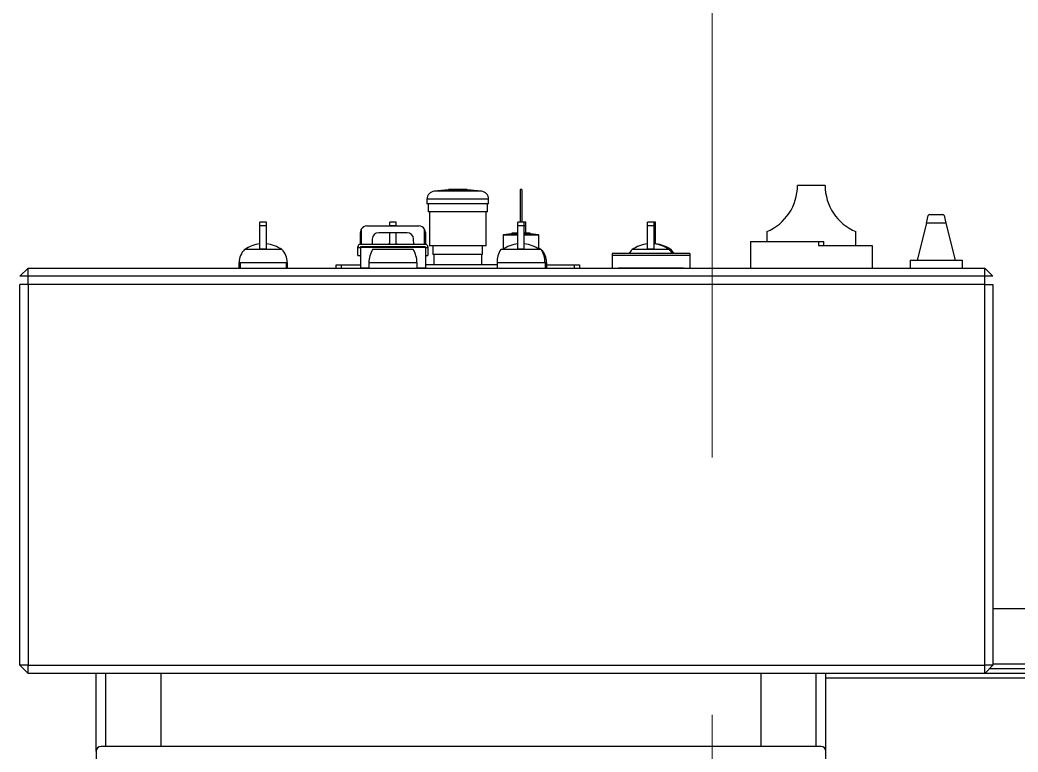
# Model space of a CAD drawing. Header units: millimetres. Extents: x 3795014 to 4300160, y 3869364 to 4016788.
# Drawn here: x 4225902.9 to 4226210.7, y 3924322.3 to 3924548.1 of the extents above; entities that cross this region are included whole.
import ezdxf

# ---------------------------------------------------------------- set-up
doc = ezdxf.new("R2010")
doc.units = ezdxf.units.MM
doc.linetypes.add('осевая2', pattern=[28.575, 19.05, -3.175, 3.175, -3.175])
doc.layers.add('линия перехода', color=7, linetype='Continuous')
doc.layers.add('оси', color=7, linetype='осевая2', lineweight=13)
doc.layers.add('основная', color=7, linetype='Continuous', lineweight=50)

msp = doc.modelspace()

# ---------------------------------------------------------------- linework, layer by layer
at = {"layer": 'линия перехода', "color": 0, "linetype": 'Continuous', "lineweight": -3}
for p, q in [((4226047.42, 3924492.78), (4226028.42, 3924492.78)), ((4226045.18, 3924495.27), (4226030.66, 3924495.27)), ((4225976.92, 3924484.73), (4225978.92, 3924484.73)), ((4226008.17, 3924483.5), (4226008.17, 3924478.86)), ((4226016.92, 3924484.73), (4226018.92, 3924484.73)), ((4226027.67, 3924478.86), (4226027.67, 3924483.5)), ((4226056.42, 3924484.73), (4226058.42, 3924484.73)), ((4226058.42, 3924484.73), (4226058.92, 3924484.73)), ((4226096.42, 3924484.73), (4226098.42, 3924484.73)), ((4226098.42, 3924484.73), (4226098.92, 3924484.73)), ((4226188.43, 3924485.43), (4226182.42, 3924485.43)), ((4226007.12, 3924477.9), (4226007.92, 3924477.9)), ((4226008.17, 3924478.06), (4226008.17, 3924478.03)), ((4226027.67, 3924478.03), (4226027.67, 3924478.06)), ((4226027.92, 3924477.9), (4226028.72, 3924477.9)), ((4225970.77, 3924473.28), (4225970.77, 3924471.53)), ((4225985.07, 3924471.53), (4225985.07, 3924473.28)), ((4226001.92, 3924472.53), (4226001.92, 3924471.53)), ((4226073.92, 3924471.53), (4226073.92, 3924472.53)), ((4226202.92, 3924349.53), (4226606.42, 3924349.53)), ((4225929.42, 3924324.03), (4225929.42, 3924346.53)), ((4226148.42, 3924324.03), (4226148.42, 3924346.53))]:
    msp.add_line(p, q, dxfattribs=at)
at = {"layer": 'оси', "ltscale": 25}
msp.add_line((4226116.32, 3929175.59), (4226116.32, 3920275.59), dxfattribs=at)
at = {"layer": 'основная', "color": 0, "linetype": 'Continuous', "lineweight": -3}
for p, q in [((4226035.05, 3924495.73), (4226030.66, 3924495.27)), ((4226040.8, 3924495.73), (4226035.05, 3924495.73)), ((4226040.77, 3924495.78), (4226035.07, 3924495.78)), ((4226035.07, 3924495.78), (4226035.07, 3924495.73)), ((4226040.77, 3924495.73), (4226040.77, 3924495.78)), ((4226045.18, 3924495.27), (4226040.8, 3924495.73)), ((4226057.17, 3924495.78), (4226057.17, 3924485.83)), ((4226057.67, 3924495.78), (4226057.17, 3924495.78)), ((4226057.67, 3924495.78), (4226057.67, 3924485.83)), ((4226151.17, 3924497.03), (4226142.67, 3924497.03)), ((4226028.42, 3924492.78), (4226028.42, 3924491.38)), ((4226047.42, 3924491.38), (4226047.42, 3924492.78)), ((4226047.42, 3924491.38), (4226028.42, 3924491.38)), ((4226028.8, 3924491.38), (4226028.8, 3924488.88)), ((4226047.05, 3924488.88), (4226047.05, 3924491.38)), ((4226047.05, 3924488.88), (4226028.8, 3924488.88)), ((4226029.17, 3924488.88), (4226029.17, 3924478.38)), ((4226046.67, 3924478.38), (4226046.67, 3924488.88)), ((4226182.42, 3924485.43), (4226183, 3924487.77)), ((4226183.34, 3924488.03), (4226187.5, 3924488.03)), ((4226187.84, 3924487.77), (4226188.43, 3924485.43)), ((4225976.92, 3924484.73), (4225976.92, 3924485.73)), ((4225978.92, 3924485.73), (4225976.92, 3924485.73)), ((4225976.92, 3924477.37), (4225976.92, 3924484.73)), ((4225978.92, 3924484.73), (4225978.92, 3924485.73)), ((4225978.92, 3924477.37), (4225978.92, 3924484.73)), ((4226009.92, 3924484.53), (4226025.92, 3924484.53)), ((4226016.92, 3924484.73), (4226016.92, 3924485.73)), ((4226018.92, 3924485.73), (4226016.92, 3924485.73)), ((4226016.92, 3924484.53), (4226016.92, 3924484.73)), ((4226018.92, 3924484.73), (4226018.92, 3924485.73)), ((4226018.92, 3924484.53), (4226018.92, 3924484.73)), ((4226056.42, 3924484.73), (4226056.42, 3924485.73)), ((4226058.42, 3924485.73), (4226056.42, 3924485.73)), ((4226056.42, 3924477.37), (4226056.42, 3924484.73)), ((4226057.17, 3924485.83), (4226057.67, 3924485.83)), ((4226057.17, 3924485.73), (4226057.17, 3924485.83)), ((4226057.67, 3924485.73), (4226057.67, 3924485.83)), ((4226058.42, 3924484.73), (4226058.42, 3924485.73)), ((4226058.92, 3924485.73), (4226058.42, 3924485.73)), ((4226058.42, 3924477.37), (4226058.42, 3924484.73)), ((4226058.92, 3924484.73), (4226058.92, 3924485.73)), ((4226058.92, 3924482.28), (4226058.92, 3924484.73)), ((4226096.42, 3924484.73), (4226096.42, 3924485.73)), ((4226098.42, 3924485.73), (4226096.42, 3924485.73)), ((4226096.42, 3924477.37), (4226096.42, 3924484.73)), ((4226098.42, 3924484.73), (4226098.42, 3924485.73)), ((4226098.92, 3924485.73), (4226098.42, 3924485.73)), ((4226098.42, 3924477.37), (4226098.42, 3924484.73)), ((4226098.92, 3924484.73), (4226098.92, 3924485.73)), ((4226098.92, 3924478.92), (4226098.92, 3924484.73)), ((4226182.42, 3924485.43), (4226179.55, 3924474.03)), ((4226188.43, 3924485.43), (4226191.3, 3924474.03)), ((4226007.92, 3924478.86), (4226007.92, 3924482.53)), ((4226011.55, 3924480.5), (4226011.5, 3924478.86)), ((4226022.29, 3924482.43), (4226013.55, 3924482.43)), ((4226016.92, 3924478.86), (4226016.92, 3924482.43)), ((4226018.92, 3924478.86), (4226018.92, 3924482.43)), ((4226024.34, 3924478.86), (4226024.29, 3924480.5)), ((4226027.92, 3924482.53), (4226027.92, 3924478.86)), ((4226054.62, 3924482.15), (4226051.95, 3924481.78)), ((4226051.95, 3924481.78), (4226056.42, 3924481.78)), ((4226051.95, 3924481.78), (4226051.95, 3924477.44)), ((4226056.42, 3924482.28), (4226054.62, 3924482.28)), ((4226054.62, 3924482.28), (4226054.62, 3924482.15)), ((4226056.42, 3924482.15), (4226054.62, 3924482.15)), ((4226060.22, 3924482.28), (4226058.42, 3924482.28)), ((4226060.22, 3924482.15), (4226058.42, 3924482.15)), ((4226058.42, 3924481.78), (4226062.9, 3924481.78)), ((4226060.22, 3924482.15), (4226060.22, 3924482.28)), ((4226062.9, 3924481.78), (4226060.22, 3924482.15)), ((4226062.9, 3924477.44), (4226062.9, 3924481.78)), ((4226133.17, 3924482.78), (4226133.17, 3924479.78)), ((4226160.67, 3924478.53), (4226160.67, 3924482.78)), ((4225983.67, 3924477.28), (4225972.17, 3924477.28)), ((4226007.12, 3924477.9), (4226007.12, 3924478.11)), ((4226007.12, 3924475.4), (4226007.12, 3924477.9)), ((4226027.97, 3924478.86), (4226007.87, 3924478.86)), ((4226027.92, 3924478.06), (4226007.92, 3924478.06)), ((4226007.92, 3924478.03), (4226007.92, 3924478.06)), ((4226007.92, 3924478.03), (4226027.92, 3924478.03)), ((4226007.92, 3924477.9), (4226007.92, 3924471.53)), ((4226011.47, 3924478.06), (4226011.47, 3924478.03)), ((4226024.17, 3924477.28), (4226011.67, 3924477.28)), ((4226016.92, 3924478.03), (4226016.92, 3924478.06)), ((4226018.92, 3924478.03), (4226018.92, 3924478.06)), ((4226024.37, 3924478.03), (4226024.37, 3924478.06)), ((4226027.92, 3924478.06), (4226027.92, 3924478.03)), ((4226027.92, 3924477.9), (4226027.92, 3924471.54)), ((4226028.72, 3924478.11), (4226028.72, 3924477.9)), ((4226028.72, 3924477.9), (4226028.72, 3924475.4)), ((4226046.67, 3924478.38), (4226029.17, 3924478.38)), ((4226030.27, 3924478.38), (4226030.27, 3924475.78)), ((4226045.57, 3924475.78), (4226045.57, 3924478.38)), ((4226063.67, 3924477.28), (4226051.17, 3924477.28)), ((4226103.17, 3924477.28), (4226091.67, 3924477.28)), ((4226103.67, 3924477.28), (4226103.15, 3924477.28)), ((4226128.17, 3924479.78), (4226128.17, 3924471.53)), ((4226128.17, 3924479.78), (4226149.17, 3924479.78)), ((4226149.17, 3924479.78), (4226149.17, 3924478.53)), ((4226149.17, 3924479.78), (4226150.83, 3924479.78)), ((4226149.17, 3924478.53), (4226165.67, 3924478.53)), ((4226150.83, 3924478.53), (4226150.83, 3924479.78)), ((4226165.67, 3924478.53), (4226165.67, 3924471.53)), ((4226007.12, 3924475.4), (4226007.92, 3924475.4)), ((4226027.92, 3924475.4), (4226028.72, 3924475.4)), ((4226045.57, 3924475.78), (4226030.27, 3924475.78)), ((4226030.52, 3924475.78), (4226030.52, 3924472.53)), ((4226045.32, 3924472.53), (4226045.32, 3924475.78)), ((4226109.47, 3924476.08), (4226085.47, 3924476.08)), ((4226085.47, 3924476.08), (4226085.47, 3924476.03)), ((4226085.47, 3924476.03), (4226085.47, 3924475.53)), ((4226109.47, 3924476.03), (4226085.47, 3924476.03)), ((4226085.47, 3924475.53), (4226109.47, 3924475.53)), ((4226085.47, 3924475.53), (4226085.47, 3924471.53)), ((4226109.47, 3924476.08), (4226109.47, 3924476.03)), ((4226109.47, 3924476.03), (4226109.47, 3924475.53)), ((4226109.47, 3924475.53), (4226109.47, 3924471.53)), ((4226177.42, 3924474.03), (4226179.55, 3924474.03)), ((4226177.42, 3924474.03), (4226177.42, 3924471.53)), ((4226179.55, 3924474.03), (4226191.3, 3924474.03)), ((4226191.3, 3924474.03), (4226193.42, 3924474.03)), ((4226193.42, 3924474.03), (4226193.42, 3924471.53)), ((4225905.42, 3924471.53), (4225902.92, 3924469.03)), ((4225905.42, 3924471.53), (4226200.42, 3924471.53)), ((4225905.42, 3924469.03), (4225905.42, 3924471.53)), ((4225970.52, 3924471.53), (4225970.52, 3924473.28)), ((4225970.52, 3924473.28), (4225970.77, 3924473.28)), ((4225970.77, 3924473.28), (4225985.07, 3924473.28)), ((4225985.07, 3924473.28), (4225985.32, 3924473.28)), ((4225985.32, 3924473.28), (4225985.32, 3924471.53)), ((4226000.42, 3924471.53), (4226000.42, 3924472.53)), ((4226000.42, 3924472.53), (4226001.92, 3924472.53)), ((4226001.92, 3924472.53), (4226007.92, 3924472.53)), ((4226010.52, 3924471.54), (4226007.97, 3924471.54)), ((4226007.97, 3924471.54), (4226007.97, 3924471.53)), ((4226010.52, 3924473.28), (4226025.32, 3924473.28)), ((4226010.52, 3924473.28), (4226010.52, 3924471.53)), ((4226025.32, 3924473.28), (4226025.32, 3924471.53)), ((4226027.97, 3924471.54), (4226025.32, 3924471.54)), ((4226050.02, 3924472.53), (4226027.92, 3924472.53)), ((4226027.97, 3924471.54), (4226027.97, 3924471.53)), ((4226050.02, 3924473.28), (4226064.82, 3924473.28)), ((4226050.02, 3924473.28), (4226050.02, 3924471.53)), ((4226064.82, 3924473.28), (4226064.82, 3924471.53)), ((4226064.82, 3924473.28), (4226065.32, 3924473.28)), ((4226065.32, 3924473.28), (4226065.32, 3924471.53)), ((4226065.32, 3924472.53), (4226073.92, 3924472.53)), ((4226073.92, 3924472.53), (4226075.42, 3924472.53)), ((4226075.42, 3924472.53), (4226075.42, 3924471.53)), ((4226107.47, 3924471.54), (4226087.47, 3924471.54)), ((4226087.47, 3924471.54), (4226087.47, 3924471.53)), ((4226107.47, 3924471.54), (4226107.47, 3924471.53)), ((4226202.92, 3924469.03), (4226200.42, 3924471.53)), ((4226200.42, 3924469.03), (4226200.42, 3924471.53)), ((4225905.42, 3924469.03), (4225902.92, 3924469.03)), ((4226200.42, 3924469.03), (4225905.42, 3924469.03)), ((4225905.42, 3924466.53), (4225905.42, 3924469.03)), ((4226202.92, 3924469.03), (4226200.42, 3924469.03)), ((4226200.42, 3924466.53), (4226200.42, 3924469.03)), ((4225902.92, 3924349.03), (4225902.92, 3924466.53)), ((4225905.42, 3924466.53), (4225902.92, 3924466.53)), ((4225905.42, 3924466.53), (4225905.42, 3924349.03)), ((4226200.42, 3924466.53), (4225905.42, 3924466.53)), ((4226200.42, 3924349.03), (4226200.42, 3924466.53)), ((4226200.42, 3924466.53), (4226202.92, 3924466.53)), ((4226202.92, 3924466.53), (4226202.92, 3924349.03)), ((4226202.92, 3924366.53), (4226603.92, 3924366.53)), ((4225905.42, 3924349.03), (4225902.92, 3924349.03)), ((4225905.42, 3924346.53), (4225902.92, 3924349.03)), ((4225905.42, 3924349.03), (4226200.42, 3924349.03)), ((4225905.42, 3924346.53), (4225905.42, 3924349.03)), ((4226202.92, 3924349.03), (4226200.42, 3924349.03)), ((4226200.42, 3924346.53), (4226202.92, 3924349.03)), ((4226200.42, 3924346.53), (4226200.42, 3924349.03)), ((4226201.92, 3924348.03), (4226606.42, 3924348.03)), ((4226200.42, 3924346.53), (4225905.42, 3924346.53)), ((4225926.42, 3924322.53), (4225926.42, 3924346.53)), ((4225946.42, 3924324.03), (4225946.42, 3924346.53)), ((4226131.42, 3924324.03), (4226131.42, 3924346.53)), ((4226151.42, 3924322.53), (4226151.42, 3924346.53)), ((4226390.63, 3924345.03), (4226151.42, 3924345.03)), ((4226714.3, 3924346.53), (4226200.42, 3924346.53)), ((4226149.92, 3924324.03), (4225927.92, 3924324.03)), ((4225926.42, 3924322.53), (4225926.42, 3924289.03)), ((4226151.42, 3924264.53), (4226151.42, 3924322.53))]:
    msp.add_line(p, q, dxfattribs=at)
for centre, radius, start, end in [((4226127.23, 3924497.03), 15.44, 292.6199, 0), ((4226166.61, 3924497.03), 15.44, 180, 247.3801), ((4226030.92, 3924492.78), 2.5, 96.009, 180), ((4226044.92, 3924492.78), 2.5, 0, 83.991), ((4226183.34, 3924487.68), 0.35, 90, 165.8675), ((4226187.5, 3924487.68), 0.35, 14.1325, 90), ((4226009.92, 3924482.53), 2, 151.045, 180), ((4226009.92, 3924482.53), 2, 90, 151.045), ((4226025.92, 3924482.53), 2, 28.955, 90), ((4226025.92, 3924482.53), 2, 0, 28.955), ((4226013.55, 3924480.43), 2, 90, 178.0296), ((4226022.29, 3924480.43), 2, 1.9704, 90), ((4225976.19, 3924473.28), 5.67, 135.1677, 180), ((4225977.92, 3924468.79), 10.24, 95.6045, 123.9944), ((4225977.92, 3924468.79), 8.64, 83.3513, 96.6487), ((4225977.92, 3924468.79), 10.24, 56.0056, 84.3955), ((4225979.65, 3924473.28), 5.67, 0, 44.8323), ((4226007.87, 3924478.11), 0.75, 90, 180), ((4226018.05, 3924473.28), 7.53, 147.9201, 180), ((4226017.92, 3924468.79), 10.24, 95.6045, 100.6081), ((4226017.92, 3924468.79), 10.24, 79.3919, 84.3955), ((4226017.79, 3924473.28), 7.53, 0, 32.0799), ((4226027.97, 3924478.11), 0.75, 0, 90), ((4226057.55, 3924473.28), 7.53, 147.9201, 180), ((4226057.42, 3924468.79), 10.24, 95.6045, 123.9944), ((4226057.42, 3924468.79), 8.64, 83.3513, 96.6487), ((4226057.42, 3924468.79), 10.24, 56.0056, 84.3955), ((4226057.92, 3924468.79), 10.24, 56.0056, 60.9308), ((4226057.29, 3924473.28), 7.53, 0, 32.0799), ((4226059.65, 3924473.28), 5.67, 0, 44.8323), ((4226095.69, 3924473.28), 5.67, 135.1677, 150.4275), ((4226097.42, 3924468.79), 10.24, 95.6045, 123.9944), ((4226097.42, 3924468.79), 8.64, 83.3513, 96.6487), ((4226097.42, 3924468.79), 10.24, 56.0056, 84.3955), ((4226097.92, 3924468.79), 10.24, 56.0056, 84.3955), ((4226099.15, 3924473.28), 5.67, 29.5725, 44.8323), ((4226099.65, 3924473.28), 5.67, 29.5725, 44.8323), ((4225927.92, 3924322.53), 1.5, 90, 180), ((4226149.92, 3924322.53), 1.5, 0, 90)]:
    msp.add_arc(centre, radius, start, end, dxfattribs=at)

doc.saveas('drawing.dxf')
